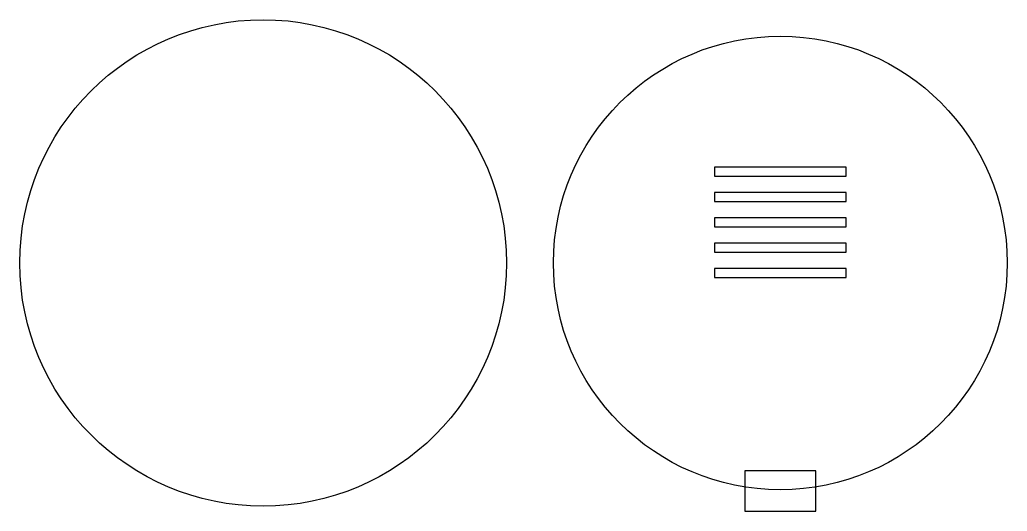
# Model space of a CAD drawing. Header units: metres. Extents: x 0 to 195, y -1 to 96.
import ezdxf

# ---------------------------------------------------------------- set-up
doc = ezdxf.new("R2010")
doc.units = ezdxf.units.M
doc.layers.add('CUT', color=7, linetype='Continuous')

msp = doc.modelspace()

# ---------------------------------------------------------------- linework, layer by layer
at = {"layer": 'CUT'}
for points in [[(137, 65.1), (163, 65.1), (163, 66.9), (137, 66.9)], [(137, 60.1), (163, 60.1), (163, 61.9), (137, 61.9)], [(137, 55.1), (163, 55.1), (163, 56.9), (137, 56.9)], [(137, 50.1), (163, 50.1), (163, 51.9), (137, 51.9)], [(137, 45.1), (163, 45.1), (163, 46.9), (137, 46.9)], [(143, -1), (157, -1), (157, 7), (143, 7)]]:
    msp.add_lwpolyline(points, close=True, dxfattribs=at)
for centre, radius in [((48, 48), 48), ((150, 48), 44.75)]:
    msp.add_circle(centre, radius, dxfattribs=at)

doc.saveas('drawing.dxf')
